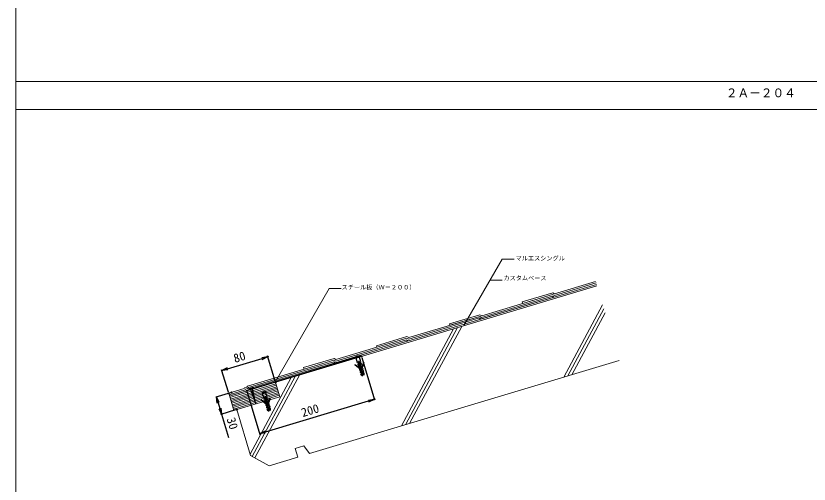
# Model space of a CAD drawing. Units: millimetres, scale not verified. Extents: x -2025 to 2025, y -1410 to 1410.
# Drawn here: x -2025 to -701, y -151 to 629 of the extents above; entities that cross this region are included whole.
import ezdxf
from ezdxf.enums import TextEntityAlignment as Align

# ---------------------------------------------------------------- set-up
doc = ezdxf.new("R2010")
doc.units = ezdxf.units.MM
doc.header["$LTSCALE"] = 3
doc.header["$PDMODE"] = 32
doc.header["$PDSIZE"] = 1.5
for name, color, linetype in [('0-0_0', 7, 'Continuous'), ('0-1_DEFPOINTS', 7, 'Continuous'), ('0-4_寸法', 7, 'Continuous'), ('0-5__U+FF8F_U+FF99_U+FF74_U+FF7D_U+FF71_U+FF99_U+FF90_U+FF8A_U+FF9E_U+FF70', 7, 'Continuous'), ('1-2__U+FF7D_U+FF81_U+FF70_U+FF99板', 7, 'Continuous'), ('1-4_寸法___1', 7, 'Continuous'), ('1-5_文字___1', 7, 'Continuous'), ('1-6_枠___1', 7, 'Continuous')]:
    doc.layers.add(name, color=color, linetype=linetype)
for name, color, linetype, lineweight in [('0-2_躯体', 2, 'Continuous', 18), ('0-3_文字', 8, 'Continuous', 18), ('0-7__U+FF8F_U+FF99_U+FF74_U+FF7D_U+FF7C_U+FF9D_U+FF78_U+FF9E_U+FF99', 3, 'Continuous', 18), ('0-8__U+FF76_U+FF7D_U+FF80_U+FF91_U+FF8D_U+FF9E_U+FF70_U+FF7D', 5, 'Continuous', 18), ('0-9_枠', 7, 'Continuous', 18), ('1-3__U+FF8A_U+FF6F_U+FF81', 8, 'Continuous', 18)]:
    doc.layers.add(name, color=color, linetype=linetype, lineweight=lineweight)
doc.styles.add('ＭＳ ゴシック', font='')
doc.styles.get('ＭＳ ゴシック').set_extended_font_data('MS Gothic')

# ---------------------------------------------------------------- blocks, each defined once
blk = doc.blocks.new('_OPEN')
at = {"layer": '0-0_0'}
blk.add_line((-1, 0.1667), (0, 0), dxfattribs=at)
blk.add_lwpolyline([(-1, -0.1667), (0, 0), (-1, 0)], dxfattribs=at)
blk = doc.blocks.new('U43')
at = {"layer": '0-4_寸法', "style": 'ＭＳ ゴシック'}
blk.add_text('30', height=14.66, rotation=286.699, dxfattribs=at).set_placement((347.332, 1366.264), align=Align.BOTTOM_LEFT)
blk = doc.blocks.new('D8')
at = {"layer": '0-1_DEFPOINTS'}
for p in [(359.933, 1411.625), (368.553, 1382.89), (343.211, 1375.287)]:
    blk.add_point(p, dxfattribs=at)
at = {"layer": '0-4_寸法'}
for p, q in [((358.017, 1411.05), (333.393, 1403.663)), ((337.464, 1394.444), (340.338, 1384.866)), ((366.637, 1382.315), (342.014, 1374.928)), ((343.211, 1375.287), (354.868, 1336.431))]:
    blk.add_line(p, q, dxfattribs=at)
at = {"layer": '0-0_0'}
blk.add_blockref('U43', (0, 0), dxfattribs=at)
at = {"layer": '0-4_寸法', "xscale": 10, "yscale": 10}
for p, rotation in [((334.591, 1404.022), 106.69924), ((343.211, 1375.287), 286.69924)]:
    blk.add_blockref('_OPEN', p, dxfattribs=dict(at, rotation=rotation))
blk = doc.blocks.new('U42')
at = {"layer": '0-4_寸法', "style": 'ＭＳ ゴシック'}
blk.add_text('80', height=14.66, rotation=16.699, dxfattribs=at).set_placement((366.864, 1456.602), align=Align.BOTTOM_LEFT)
blk = doc.blocks.new('D9')
at = {"layer": '0-1_DEFPOINTS'}
for p in [(420.348, 1471.247), (433.206, 1428.387), (355.144, 1410.188)]:
    blk.add_point(p, dxfattribs=at)
at = {"layer": '0-4_寸法'}
for p, q in [((432.632, 1430.302), (419.989, 1472.444)), ((353.3, 1451.133), (410.77, 1468.374)), ((354.569, 1412.104), (343.363, 1449.456))]:
    blk.add_line(p, q, dxfattribs=at)
at = {"layer": '0-0_0'}
blk.add_blockref('U42', (0, 0), dxfattribs=at)
at = {"layer": '0-4_寸法', "xscale": 10, "yscale": 10}
for p, rotation in [((420.348, 1471.247), 16.69924), ((343.722, 1448.259), 196.69924)]:
    blk.add_blockref('_OPEN', p, dxfattribs=dict(at, rotation=rotation))
blk = doc.blocks.new('U41')
at = {"layer": '0-4_寸法', "style": 'ＭＳ ゴシック'}
blk.add_text('200', height=14.66, rotation=16.699, dxfattribs=at).set_placement((480.01, 1366.168), align=Align.BOTTOM_LEFT)
blk = doc.blocks.new('D7')
at = {"layer": '0-1_DEFPOINTS'}
for p in [(576.88, 1471.489), (385.315, 1414.019), (598.255, 1400.241)]:
    blk.add_point(p, dxfattribs=at)
at = {"layer": '0-4_寸法'}
for p, q in [((577.455, 1469.573), (598.614, 1399.044)), ((385.89, 1412.104), (407.049, 1341.574)), ((416.268, 1345.645), (588.676, 1397.368))]:
    blk.add_line(p, q, dxfattribs=at)
at = {"layer": '0-0_0'}
blk.add_blockref('U41', (0, 0), dxfattribs=at)
at = {"layer": '0-4_寸法', "xscale": 10, "yscale": 10}
for p, rotation in [((598.255, 1400.241), 16.69924), ((406.689, 1342.772), 196.69924)]:
    blk.add_blockref('_OPEN', p, dxfattribs=dict(at, rotation=rotation))
blk = doc.blocks.new('U31')
at = {"layer": '1-6_枠___1', "style": 'ＭＳ ゴシック'}
blk.add_text('２Ａ－２０４', height=14.26, dxfattribs=at).set_placement((1184.691, 1899.422), align=Align.BOTTOM_LEFT)

msp = doc.modelspace()

# ---------------------------------------------------------------- linework, layer by layer
at = {"layer": '0-2_躯体'}
for p, q in [((-1663.631, -3.164), (-1055.411, 179.302)), ((-1535.282, -100.384), (-1018.056, 54.784)), ((-1591.794, 18.387), (-1584.61, -5.559)), ((-1656.447, -27.11), (-1584.61, -5.559)), ((-1633.459, -103.736), (-1656.447, -27.11)), ((-1558.749, -91.763), (-1544.381, -87.453)), ((-1554.438, -106.131), (-1558.749, -91.763)), ((-1535.282, -100.384), (-1544.381, -87.453)), ((-1633.459, -103.736), (-1602.33, -120.498)), ((-1602.33, -120.498), (-1554.438, -106.131))]:
    msp.add_line(p, q, dxfattribs=at)
at = {"layer": '0-3_文字'}
msp.add_line((-1233.801, 189.025), (-1213.801, 189.025), dxfattribs=at)
for points in [[(-1276.94, 114.305), (-1213.801, 223.666), (-1193.801, 223.666)], [(-1592.466, 18.838), (-1502.432, 174.754), (-1482.432, 174.754)]]:
    msp.add_lwpolyline(points, dxfattribs=at)
for centre, start, end in [((-1272.493, 122.007), 0, 180), ((-1272.493, 122.007), 180, 0), ((-1276.94, 114.305), 0, 180), ((-1276.94, 114.305), 180, 0), ((-1275.038, 117.6), 0, 180), ((-1275.038, 117.6), 180, 0)]:
    msp.add_arc(centre, 0.375, start, end, dxfattribs=at)
at = {"layer": '0-5__U+FF8F_U+FF99_U+FF74_U+FF7D_U+FF71_U+FF99_U+FF90_U+FF8A_U+FF9E_U+FF70'}
for p, q in [((-1458.226, 59.501), (-1451.33, 61.57)), ((-1451.617, 60.44), (-1457.364, 58.716)), ((-1455.029, 50.93), (-1457.364, 58.716)), ((-1452.111, 53.297), (-1453.021, 53.024)), ((-1446.124, 30.036), (-1453.021, 53.024)), ((-1445.214, 30.309), (-1452.111, 53.297)), ((-1449.282, 52.654), (-1451.617, 60.44)), ((-1452.165, 43.603), (-1459.282, 47.435)), ((-1453.284, 42.627), (-1459.282, 47.435)), ((-1453.13, 49.907), (-1455.029, 50.93)), ((-1454.204, 48.311), (-1452.779, 48.738)), ((-1452.779, 48.738), (-1453.13, 49.907)), ((-1452.223, 46.883), (-1452.268, 46.869)), ((-1451.406, 44.16), (-1452.222, 46.881)), ((-1451.717, 39.891), (-1450.256, 40.329)), ((-1450.766, 42.027), (-1450.766, 42.027)), ((-1450.256, 40.329), (-1450.766, 42.027)), ((-1450.304, 50.755), (-1449.282, 52.654)), ((-1449.397, 47.731), (-1449.352, 47.744)), ((-1448.58, 45.008), (-1449.397, 47.731)), ((-1447.94, 42.874), (-1447.94, 42.874)), ((-1447.431, 41.177), (-1447.94, 42.874)), ((-1447.687, 44.871), (-1443.807, 52.077)), ((-1445.97, 41.615), (-1447.431, 41.177)), ((-1446.169, 44.757), (-1443.807, 52.077)), ((-1450.568, 36.06), (-1449.107, 36.498)), ((-1449.107, 36.498), (-1449.573, 38.052)), ((-1447.958, 32.667), (-1448.543, 34.617)), ((-1447.561, 29.605), (-1446.124, 30.036)), ((-1446.281, 37.346), (-1446.748, 38.899)), ((-1444.821, 37.784), (-1446.281, 37.346)), ((-1445.132, 33.514), (-1445.717, 35.466)), ((-1443.778, 30.74), (-1445.214, 30.309)), ((-1443.671, 33.952), (-1445.132, 33.514)), ((-1443.778, 30.74), (-1443.671, 33.952)), ((-1635.454, 6.337), (-1635.595, 6.817)), ((-1634.924, 8.058), (-1629.919, 9.559)), ((-1628.527, 8.406), (-1628.675, 8.892)), ((-1614.263, -0.36), (-1607.366, 1.709)), ((-1607.941, 1.536), (-1613.688, -0.188)), ((-1605.605, -6.249), (-1607.941, 1.536)), ((-1608.489, -15.3), (-1615.605, -11.468)), ((-1609.608, -16.277), (-1615.605, -11.468)), ((-1611.352, -7.974), (-1613.688, -0.188)), ((-1609.453, -8.996), (-1611.352, -7.974)), ((-1610.528, -10.593), (-1609.103, -10.165)), ((-1609.103, -10.165), (-1609.453, -8.996)), ((-1608.434, -5.607), (-1609.344, -5.88)), ((-1602.448, -28.868), (-1609.344, -5.88)), ((-1608.546, -12.02), (-1608.591, -12.034)), ((-1607.729, -14.743), (-1608.546, -12.022)), ((-1601.538, -28.595), (-1608.434, -5.607)), ((-1606.628, -8.148), (-1605.605, -6.249)), ((-1605.72, -11.173), (-1605.675, -11.159)), ((-1604.904, -13.895), (-1605.72, -11.173)), ((-1604.011, -14.032), (-1600.131, -6.826)), ((-1602.492, -14.146), (-1600.131, -6.826)), ((-1608.041, -19.012), (-1606.58, -18.574)), ((-1607.089, -16.877), (-1607.089, -16.877)), ((-1606.58, -18.574), (-1607.089, -16.877)), ((-1606.891, -22.844), (-1605.43, -22.406)), ((-1605.43, -22.406), (-1605.897, -20.852)), ((-1604.281, -26.237), (-1604.866, -24.287)), ((-1604.264, -16.029), (-1604.264, -16.029)), ((-1603.754, -17.727), (-1604.264, -16.029)), ((-1602.294, -17.288), (-1603.754, -17.727)), ((-1602.605, -21.558), (-1603.071, -20.004)), ((-1601.144, -21.12), (-1602.605, -21.558)), ((-1601.455, -25.389), (-1602.041, -23.438)), ((-1599.995, -24.951), (-1601.455, -25.389)), ((-1600.101, -28.164), (-1599.995, -24.951)), ((-1603.885, -29.299), (-1602.448, -28.868)), ((-1600.101, -28.164), (-1601.538, -28.595))]:
    msp.add_line(p, q, dxfattribs=at)
for points in [[(-1458.217, 59.92), (-1458.228, 59.88), (-1458.237, 59.84), (-1458.244, 59.8), (-1458.249, 59.76), (-1458.252, 59.72), (-1458.253, 59.68), (-1458.252, 59.65), (-1458.249, 59.61), (-1458.243, 59.57), (-1458.236, 59.54), (-1458.226, 59.5)], [(-1456.346, 61.54), (-1456.421, 61.5), (-1456.496, 61.47), (-1456.57, 61.43), (-1456.642, 61.39), (-1456.714, 61.35), (-1456.784, 61.31), (-1456.853, 61.28), (-1456.921, 61.24), (-1456.987, 61.2), (-1457.052, 61.16), (-1457.116, 61.11), (-1457.179, 61.07), (-1457.239, 61.03), (-1457.299, 60.99), (-1457.357, 60.95), (-1457.413, 60.91), (-1457.468, 60.86), (-1457.521, 60.82), (-1457.573, 60.78), (-1457.623, 60.73), (-1457.671, 60.69), (-1457.717, 60.65), (-1457.762, 60.6), (-1457.805, 60.56), (-1457.846, 60.52), (-1457.885, 60.47), (-1457.922, 60.43), (-1457.957, 60.39), (-1457.991, 60.34), (-1458.022, 60.3), (-1458.052, 60.26), (-1458.08, 60.21), (-1458.105, 60.17), (-1458.129, 60.13), (-1458.151, 60.09), (-1458.17, 60.05), (-1458.188, 60), (-1458.203, 59.96), (-1458.217, 59.92)], [(-1453.145, 62.31), (-1453.221, 62.3), (-1453.298, 62.3), (-1453.375, 62.3), (-1453.454, 62.3), (-1453.533, 62.29), (-1453.613, 62.28), (-1453.694, 62.28), (-1453.775, 62.27), (-1453.857, 62.26), (-1453.939, 62.25), (-1454.022, 62.24), (-1454.106, 62.22), (-1454.19, 62.21), (-1454.274, 62.2), (-1454.359, 62.18), (-1454.443, 62.16), (-1454.528, 62.15), (-1454.613, 62.13), (-1454.699, 62.11), (-1454.784, 62.09), (-1454.869, 62.07), (-1454.954, 62.04), (-1455.04, 62.02), (-1455.125, 62), (-1455.209, 61.97), (-1455.294, 61.95), (-1455.378, 61.92), (-1455.462, 61.89), (-1455.545, 61.86), (-1455.628, 61.83), (-1455.711, 61.8), (-1455.792, 61.77), (-1455.874, 61.74), (-1455.954, 61.71), (-1456.034, 61.68), (-1456.113, 61.64), (-1456.192, 61.61), (-1456.269, 61.58), (-1456.346, 61.54)], [(-1451.33, 61.57), (-1451.342, 61.6), (-1451.355, 61.64), (-1451.371, 61.67), (-1451.389, 61.71), (-1451.409, 61.74), (-1451.431, 61.77), (-1451.455, 61.8), (-1451.48, 61.83), (-1451.508, 61.86), (-1451.538, 61.89), (-1451.57, 61.92), (-1451.604, 61.94), (-1451.639, 61.97), (-1451.677, 61.99), (-1451.716, 62.02), (-1451.758, 62.04), (-1451.801, 62.06), (-1451.845, 62.08), (-1451.892, 62.11), (-1451.94, 62.13), (-1451.991, 62.14), (-1452.042, 62.16), (-1452.096, 62.18), (-1452.151, 62.19), (-1452.207, 62.21), (-1452.265, 62.22), (-1452.325, 62.23), (-1452.386, 62.25), (-1452.449, 62.26), (-1452.513, 62.27), (-1452.578, 62.28), (-1452.645, 62.28), (-1452.713, 62.29), (-1452.782, 62.29), (-1452.852, 62.3), (-1452.924, 62.3), (-1452.997, 62.3), (-1453.07, 62.31), (-1453.145, 62.31)], [(-1448.528, 50.014), (-1449.953, 49.586), (-1450.304, 50.755)], [(-1447.561, 29.605), (-1449.418, 32.228), (-1447.958, 32.667)], [(-1633.701, 6.886), (-1624.494, -17.524), (-1630.28, 7.858)], [(-1614.253, 0.06), (-1614.264, 0.02), (-1614.273, -0.02), (-1614.28, -0.06), (-1614.286, -0.1), (-1614.289, -0.14), (-1614.289, -0.18), (-1614.288, -0.21), (-1614.285, -0.25), (-1614.28, -0.29), (-1614.272, -0.32), (-1614.263, -0.36)], [(-1612.382, 1.68), (-1612.458, 1.64), (-1612.532, 1.61), (-1612.606, 1.57), (-1612.678, 1.53), (-1612.75, 1.49), (-1612.82, 1.45), (-1612.889, 1.41), (-1612.957, 1.37), (-1613.023, 1.33), (-1613.089, 1.29), (-1613.152, 1.25), (-1613.215, 1.21), (-1613.276, 1.17), (-1613.335, 1.13), (-1613.393, 1.09), (-1613.449, 1.04), (-1613.504, 1), (-1613.557, 0.96), (-1613.609, 0.92), (-1613.659, 0.87), (-1613.707, 0.83), (-1613.753, 0.79), (-1613.798, 0.74), (-1613.841, 0.7), (-1613.882, 0.66), (-1613.921, 0.61), (-1613.958, 0.57), (-1613.994, 0.53), (-1614.027, 0.48), (-1614.059, 0.44), (-1614.088, 0.4), (-1614.116, 0.35), (-1614.141, 0.31), (-1614.165, 0.27), (-1614.187, 0.23), (-1614.206, 0.18), (-1614.224, 0.14), (-1614.239, 0.1), (-1614.253, 0.06)], [(-1609.181, 2.44), (-1609.257, 2.44), (-1609.334, 2.44), (-1609.411, 2.44), (-1609.49, 2.43), (-1609.569, 2.43), (-1609.649, 2.42), (-1609.73, 2.42), (-1609.811, 2.41), (-1609.893, 2.4), (-1609.976, 2.39), (-1610.059, 2.38), (-1610.142, 2.36), (-1610.226, 2.35), (-1610.31, 2.33), (-1610.395, 2.32), (-1610.479, 2.3), (-1610.564, 2.29), (-1610.65, 2.27), (-1610.735, 2.25), (-1610.82, 2.23), (-1610.905, 2.21), (-1610.991, 2.18), (-1611.076, 2.16), (-1611.161, 2.14), (-1611.245, 2.11), (-1611.33, 2.09), (-1611.414, 2.06), (-1611.498, 2.03), (-1611.581, 2), (-1611.664, 1.97), (-1611.747, 1.94), (-1611.829, 1.91), (-1611.91, 1.88), (-1611.99, 1.85), (-1612.07, 1.82), (-1612.15, 1.78), (-1612.228, 1.75), (-1612.305, 1.71), (-1612.382, 1.68)], [(-1607.366, 1.71), (-1607.378, 1.74), (-1607.392, 1.78), (-1607.407, 1.81), (-1607.425, 1.84), (-1607.445, 1.88), (-1607.467, 1.91), (-1607.491, 1.94), (-1607.517, 1.97), (-1607.544, 2), (-1607.574, 2.03), (-1607.606, 2.05), (-1607.64, 2.08), (-1607.676, 2.11), (-1607.713, 2.13), (-1607.752, 2.16), (-1607.794, 2.18), (-1607.837, 2.2), (-1607.882, 2.22), (-1607.928, 2.24), (-1607.977, 2.26), (-1608.027, 2.28), (-1608.078, 2.3), (-1608.132, 2.32), (-1608.187, 2.33), (-1608.243, 2.35), (-1608.302, 2.36), (-1608.361, 2.37), (-1608.422, 2.39), (-1608.485, 2.4), (-1608.549, 2.41), (-1608.614, 2.41), (-1608.681, 2.42), (-1608.749, 2.43), (-1608.818, 2.43), (-1608.889, 2.44), (-1608.96, 2.44), (-1609.033, 2.44), (-1609.107, 2.44), (-1609.181, 2.44)], [(-1604.852, -8.89), (-1606.277, -9.317), (-1606.628, -8.148)], [(-1603.885, -29.299), (-1605.742, -26.675), (-1604.281, -26.237)]]:
    msp.add_lwpolyline(points, dxfattribs=at)
for centre, radius, start, end in [((-1452.642, 48.389), 1.565, 182.85271, 285.56495), ((-1451.529, 44.408), 2.5, 225.42348, 287.78063), ((-1451.885, 44.017), 0.5, 235.85401, 16.69924), ((-1450.153, 39.943), 1.565, 181.91004, 283.83572), ((-1449.876, 49.218), 1.565, 289.56323, 30.54554), ((-1448.101, 45.152), 0.5, 196.69924, 325.85679), ((-1448.613, 45.283), 2.5, 285.61781, 347.87588), ((-1447.304, 40.798), 1.565, 289.56323, 31.48852), ((-1449.004, 36.112), 1.565, 181.91004, 287.15265), ((-1450.531, 37.764), 1, 16.69924, 41.26785), ((-1445.79, 39.187), 1, 172.13067, 196.69924), ((-1446.155, 36.967), 1.565, 286.2463, 31.48852), ((-1634.636, 7.1), 1, 106.69924, 196.46797), ((-1629.632, 8.601), 1, 16.89861, 106.69924), ((-1608.965, -10.515), 1.565, 182.85271, 285.56495), ((-1606.199, -9.685), 1.565, 289.56323, 30.54554), ((-1607.853, -14.496), 2.5, 225.42348, 287.78063), ((-1608.208, -14.887), 0.5, 235.85401, 16.69924), ((-1606.477, -18.96), 1.565, 181.91004, 283.83572), ((-1605.328, -22.792), 1.565, 181.91004, 287.15265), ((-1606.854, -21.139), 1, 16.69924, 41.26785), ((-1604.425, -13.752), 0.5, 196.69924, 325.85679), ((-1604.937, -13.621), 2.5, 285.61781, 347.87588), ((-1602.113, -19.717), 1, 172.13067, 196.69924), ((-1603.628, -18.106), 1.565, 289.56323, 31.48852), ((-1602.478, -21.937), 1.565, 286.2463, 31.48852)]:
    msp.add_arc(centre, radius, start, end, dxfattribs=at)
at = {"layer": '0-7__U+FF8F_U+FF99_U+FF74_U+FF7D_U+FF7C_U+FF9D_U+FF78_U+FF9E_U+FF99'}
for p, q in [((-1057.566, 186.485), (-1125.983, 165.96)), ((-1056.129, 181.696), (-1126.53, 160.576)), ((-1056.848, 184.091), (-1126.256, 163.268)), ((-1129.642, 162.252), (-1247.9, 126.775)), ((-1129.369, 164.944), (-1247.626, 129.467)), ((-1179.21, 149.992), (-1129.369, 164.944)), ((-1129.369, 164.944), (-1179.21, 149.992)), ((-1126.53, 160.576), (-1129.642, 162.252)), ((-1126.256, 163.268), (-1129.369, 164.944)), ((-1125.983, 165.96), (-1129.095, 167.637)), ((-1251.286, 125.759), (-1369.544, 90.282)), ((-1251.013, 128.451), (-1369.27, 92.974)), ((-1300.854, 113.499), (-1251.013, 128.451)), ((-1251.013, 128.451), (-1300.854, 113.499)), ((-1248.173, 124.083), (-1251.286, 125.759)), ((-1247.9, 126.775), (-1251.013, 128.451)), ((-1247.626, 129.467), (-1250.739, 131.143)), ((-1369.27, 92.974), (-1372.383, 94.65)), ((-1372.93, 89.266), (-1491.188, 53.789)), ((-1372.657, 91.958), (-1490.914, 56.481)), ((-1422.498, 77.006), (-1372.657, 91.958)), ((-1372.657, 91.958), (-1422.498, 77.006)), ((-1369.817, 87.59), (-1372.93, 89.266)), ((-1369.544, 90.282), (-1372.657, 91.958)), ((-1544.142, 40.513), (-1494.301, 55.465)), ((-1494.301, 55.465), (-1544.142, 40.513)), ((-1491.188, 53.789), (-1494.301, 55.465)), ((-1490.914, 56.481), (-1494.027, 58.157)), ((-1493.856, 50.378), (-1542.705, 35.723)), ((-1494.574, 52.773), (-1493.856, 50.378)), ((-1491.461, 51.097), (-1494.574, 52.773)), ((-1568.566, 27.965), (-1613.105, 14.603)), ((-1667.701, -6.996), (-1591.075, 15.992)), ((-1666.983, -9.39), (-1590.357, 13.598)), ((-1644.063, 7.926), (-1669.856, 0.188)), ((-1669.856, 0.188), (-1661.236, -28.547)), ((-1642.353, 5.829), (-1669.138, -2.206)), ((-1668.42, -4.601), (-1640.643, 3.732)), ((-1666.265, -11.785), (-1589.639, 11.203)), ((-1665.546, -14.179), (-1588.92, 8.809)), ((-1664.828, -16.574), (-1588.202, 6.414)), ((-1664.11, -18.968), (-1587.483, 4.019)), ((-1663.391, -21.363), (-1586.765, 1.625)), ((-1643.393, 9.171), (-1644.063, 7.926)), ((-1639.747, 10.265), (-1643.393, 9.171)), ((-1641.683, 7.074), (-1642.353, 5.829)), ((-1638.036, 8.168), (-1641.683, 7.074)), ((-1639.972, 4.977), (-1640.643, 3.732)), ((-1639.747, 10.265), (-1638.741, 12.133)), ((-1638.036, 8.168), (-1637.031, 10.036)), ((-1662.673, -23.758), (-1586.047, -0.77)), ((-1661.954, -26.152), (-1585.328, -3.164)), ((-1661.236, -28.547), (-1656.447, -27.11))]:
    msp.add_line(p, q, dxfattribs=at)
for points in [[(-1056.848, 184.091), (-1126.256, 163.268), (-1129.369, 164.944)], [(-1129.642, 162.252), (-1247.9, 126.775), (-1251.013, 128.451)], [(-1129.642, 162.252), (-1128.924, 159.858), (-1248.173, 124.083)], [(-1179.21, 149.992), (-1179.928, 152.387), (-1129.095, 167.637)], [(-1251.286, 125.759), (-1369.544, 90.282), (-1372.657, 91.958)], [(-1251.286, 125.759), (-1250.568, 123.365), (-1369.817, 87.59)], [(-1300.854, 113.499), (-1301.572, 115.894), (-1250.739, 131.143)], [(-1422.498, 77.006), (-1423.216, 79.4), (-1372.383, 94.65)], [(-1372.93, 89.266), (-1491.188, 53.789), (-1494.301, 55.465)], [(-1372.93, 89.266), (-1372.212, 86.871), (-1491.461, 51.097)], [(-1494.301, 55.465), (-1544.142, 40.513), (-1638.741, 12.133)], [(-1544.142, 40.513), (-1544.86, 42.907), (-1494.027, 58.157)], [(-1494.574, 52.773), (-1543.423, 38.118), (-1637.031, 10.036)]]:
    msp.add_lwpolyline(points, dxfattribs=at)
at = {"layer": '0-8__U+FF76_U+FF7D_U+FF80_U+FF91_U+FF8D_U+FF9E_U+FF70_U+FF7D'}
for p, q in [((-1635.32, 7.939), (-1056.129, 181.696)), ((-1636.326, 6.071), (-1635.32, 7.939))]:
    msp.add_line(p, q, dxfattribs=at)
at = {"layer": '0-9_枠'}
for p, q in [((2025, 520), (-2025, 520)), ((2025, 473.102), (-2025, 473.102))]:
    msp.add_line(p, q, dxfattribs=at)
msp.add_lwpolyline([(-2025, -1410), (2025, -1410), (2025, 1410), (-2025, 1410)], close=True, dxfattribs=at)
at = {"layer": '1-2__U+FF7D_U+FF81_U+FF70_U+FF99板'}
msp.add_line((-1448.407, 62.447), (-1448.12, 61.489), dxfattribs=at)
msp.add_lwpolyline([(-1639.685, 4.019), (-1639.972, 4.977), (-1448.407, 62.447)], dxfattribs=at)
at = {"layer": '1-3__U+FF8A_U+FF6F_U+FF81'}
for p, q in [((-1110.851, 27.054), (-1045.915, 147.648)), ((-1104.078, 29.085), (-1043.883, 140.876)), ((-1097.305, 31.117), (-1041.851, 134.103)), ((-1381.765, -54.221), (-1294.603, 107.652)), ((-1374.992, -52.189), (-1287.83, 109.684)), ((-1368.219, -50.157), (-1281.057, 111.716)), ((-1630.699, -105.222), (-1558.744, 28.41)), ((-1626.297, -107.593), (-1551.971, 30.441)), ((-1634.217, -101.209), (-1565.517, 26.378))]:
    msp.add_line(p, q, dxfattribs=at)

# ---------------------------------------------------------------- block references
at = {"layer": '0-0_0'}
msp.add_blockref('U31', (-2025, -1410), dxfattribs=at)
at = {"layer": '1-4_寸法___1'}
for name in ['D9', 'D7', 'D8']:
    msp.add_blockref(name, (-2025, -1410), dxfattribs=at)

# ---------------------------------------------------------------- texts
at = {"layer": '1-5_文字___1', "style": 'ＭＳ ゴシック'}
for s, p in [('マルエスシングル', (-1191.125, 219.377)), ('カスタムベース', (-1211.396, 186.35)), ('スチール板（Ｗ＝２００）', (-1481.439, 171.046))]:
    msp.add_text(s, height=7.331, dxfattribs=at).set_placement(p, align=Align.BOTTOM_LEFT)

doc.saveas('drawing.dxf')
